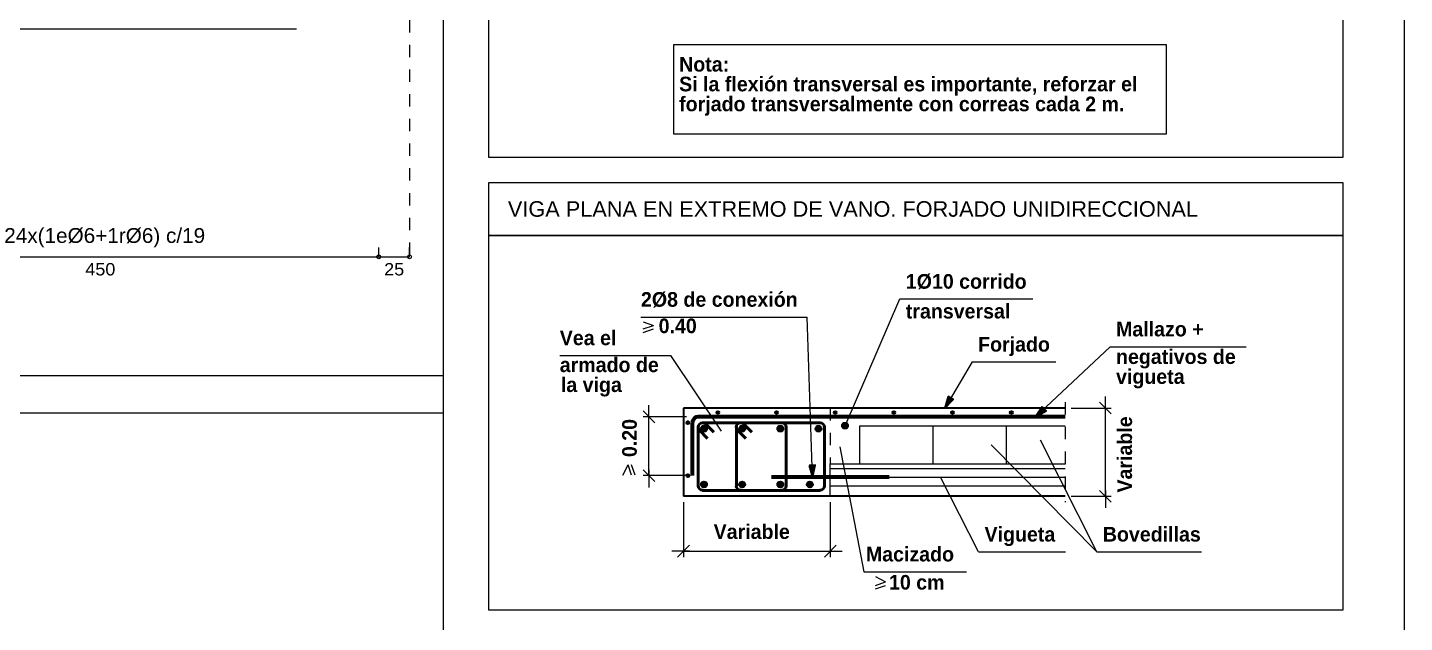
# Model space of a CAD drawing. Extents: x 2455 to 9764, y -806 to 181.
# Drawn here: x 5044.52 to 5055.66, y -400.49 to -395.68 of the extents above; entities that cross this region are included whole.
import ezdxf
from ezdxf.enums import TextEntityAlignment as Align

# ---------------------------------------------------------------- set-up
doc = ezdxf.new("R2010")
doc.units = 0
doc.header["$LTSCALE"] = 0.2
doc.header["$MEASUREMENT"] = 0
doc.linetypes.add('CYPE_RAYAPUNTO', pattern=[0.4125, 0.2025, -0.105, 0, -0.105])
doc.linetypes.add('DASHDOT', pattern=[1, 0.5, -0.25, 0, -0.25])
doc.layers.get('0').update_dxf_attribs({"linetype": 'CONTINUOUS'})
for name, color, linetype, lineweight in [('0-CYPE1', 2, 'CONTINUOUS', 18), ('0-CYPE2', 4, 'CONTINUOUS', 35), ('0-CYPE3', 5, 'CONTINUOUS', 50), ('0-CYPE4', 6, 'CONTINUOUS', 70), ('VIG_CARAS', 5, 'CONTINUOUS', 9)]:
    doc.layers.add(name, color=color, linetype=linetype, lineweight=lineweight)
doc.layers.add('01_cartela', color=6, linetype='CONTINUOUS', plot=False)
for name, color, linetype in [('01_parcela', 7, 'CONTINUOUS'), ('01_primera', 5, 'CONTINUOUS'), ('07-TEXTOS', 7, 'CONTINUOUS'), ('ALZ_COT_COT_LIN_APOYOS', 120, 'CYPE_RAYAPUNTO'), ('ARM_LONGITUDINAL_Ø10', 4, 'CONTINUOUS'), ('CYPECABECERA', 2, 'CONTINUOUS'), ('UNI_CORTANTES', 3, 'CONTINUOUS')]:
    doc.layers.add(name, color=color, linetype=linetype)
doc.styles.add('BERNARDO', font='GOTHICB.TTF')
doc.styles.add('CYPETXT_0.15', font='arial.ttf', dxfattribs={"height": 0.1})
doc.styles.add('Estilo1', font='swissel.ttf')
doc.styles.add('NIEVES2', font='sanss___.ttf')

msp = doc.modelspace()

# ---------------------------------------------------------------- hatches: boundary and pattern name
at = {"layer": '0-CYPE2'}
for points in [[(5051.967, -398.666), (5051.939, -398.76), (5052.008, -398.69)], [(5052.727, -398.748), (5052.674, -398.831), (5052.76, -398.783)], [(5050.843, -399.224), (5050.87, -399.318), (5050.89, -399.222)]]:
    msp.add_hatch(color=256, dxfattribs=at).paths.add_polyline_path(points)
h = msp.add_hatch(color=256, dxfattribs=at)
edge = h.paths.add_edge_path()
edge.add_arc((5050.102, -398.795), 0.0119, 0, 360)
h = msp.add_hatch(color=256, dxfattribs=at)
edge = h.paths.add_edge_path()
edge.add_arc((5050.577, -398.795), 0.0119, 0, 360)
h = msp.add_hatch(color=256, dxfattribs=at)
edge = h.paths.add_edge_path()
edge.add_arc((5051.052, -398.795), 0.0119, 0, 360)
h = msp.add_hatch(color=256, dxfattribs=at)
edge = h.paths.add_edge_path()
edge.add_arc((5051.527, -398.795), 0.0119, 0, 360)
h = msp.add_hatch(color=256, dxfattribs=at)
edge = h.paths.add_edge_path()
edge.add_arc((5052.002, -398.795), 0.0119, 0, 360)
h = msp.add_hatch(color=256, dxfattribs=at)
edge = h.paths.add_edge_path()
edge.add_arc((5052.478, -398.795), 0.0119, 0, 360)
h = msp.add_hatch(color=256, dxfattribs=at)
edge = h.paths.add_edge_path()
edge.add_arc((5049.861, -398.878), 0.0119, 0, 360)
h = msp.add_hatch(color=256, dxfattribs=at)
edge = h.paths.add_edge_path()
edge.add_arc((5049.991, -398.926), 0.0238, 0, 360)
h = msp.add_hatch(color=256, dxfattribs=at)
edge = h.paths.add_edge_path()
edge.add_arc((5050.3, -398.926), 0.0238, 0, 360)
h = msp.add_hatch(color=256, dxfattribs=at)
edge = h.paths.add_edge_path()
edge.add_arc((5050.609, -398.926), 0.0238, 0, 360)
h = msp.add_hatch(color=256, dxfattribs=at)
edge = h.paths.add_edge_path()
edge.add_arc((5050.918, -398.926), 0.0238, 0, 360)
h = msp.add_hatch(color=256, dxfattribs=at)
edge = h.paths.add_edge_path()
edge.add_arc((5051.132, -398.902), 0.0238, 0, 360)
h = msp.add_hatch(color=256, dxfattribs=at)
edge = h.paths.add_edge_path()
edge.add_arc((5049.861, -399.306), 0.0119, 0, 360)
h = msp.add_hatch(color=256, dxfattribs=at)
edge = h.paths.add_edge_path()
edge.add_arc((5049.991, -399.377), 0.0238, 0, 360)
h = msp.add_hatch(color=256, dxfattribs=at)
edge = h.paths.add_edge_path()
edge.add_arc((5050.3, -399.377), 0.0238, 0, 360)
h = msp.add_hatch(color=256, dxfattribs=at)
edge = h.paths.add_edge_path()
edge.add_arc((5050.609, -399.377), 0.0238, 0, 360)
h = msp.add_hatch(color=256, dxfattribs=at)
edge = h.paths.add_edge_path()
edge.add_arc((5050.847, -399.377), 0.0238, 0, 360)

# ---------------------------------------------------------------- linework, layer by layer
at = {"color": 7, "linetype": 'Continuous'}
msp.add_lwpolyline([(5048.25, -396.933), (5055.159, -396.933), (5055.159, -397.364), (5048.25, -397.364)], close=True, dxfattribs=at)
at = {"layer": '0-CYPE1'}
for p, q in [((5051.132, -398.902), (5051.576, -397.876)), ((5051.576, -397.876), (5052.653, -397.876)), ((5049.481, -398.023), (5050.826, -398.023)), ((5050.87, -399.318), (5050.826, -398.023)), ((5053.277, -398.263), (5052.674, -398.831)), ((5053.277, -398.263), (5054.377, -398.263)), ((5048.824, -398.333), (5049.719, -398.333)), ((5049.719, -398.333), (5050.131, -398.946)), ((5052.162, -398.386), (5051.939, -398.76)), ((5052.162, -398.386), (5052.838, -398.386)), ((5049.546, -398.878), (5049.546, -398.736)), ((5053.286, -398.807), (5053.191, -398.712)), ((5053.239, -398.807), (5053.239, -398.665)), ((5049.594, -398.878), (5049.499, -398.783)), ((5049.849, -398.831), (5049.499, -398.831)), ((5049.546, -399.306), (5049.546, -398.831)), ((5052.961, -398.76), (5053.286, -398.76)), ((5053.239, -399.472), (5053.239, -398.76)), ((5051.251, -398.902), (5052.914, -398.902)), ((5051.251, -399.211), (5051.251, -398.902)), ((5051.845, -399.211), (5051.845, -398.902)), ((5052.439, -399.211), (5052.439, -398.902)), ((5051.091, -399.074), (5051.284, -400.084)), ((5052.314, -399.058), (5053.17, -399.923)), ((5053.17, -399.923), (5052.715, -399.018)), ((5049.594, -399.354), (5049.499, -399.259)), ((5049.546, -399.259), (5049.546, -399.401)), ((5051.013, -399.211), (5052.914, -399.211)), ((5051.013, -399.472), (5051.013, -399.211)), ((5051.013, -399.247), (5052.914, -399.247)), ((5049.849, -399.306), (5049.499, -399.306)), ((5051.013, -399.318), (5052.914, -399.318)), ((5051.013, -399.389), (5052.914, -399.389)), ((5052.213, -399.923), (5051.904, -399.318)), ((5049.825, -399.52), (5049.825, -399.965)), ((5051.013, -399.52), (5051.013, -399.965)), ((5052.961, -399.472), (5053.286, -399.472)), ((5053.286, -399.52), (5053.191, -399.425)), ((5053.239, -399.425), (5053.239, -399.567)), ((5049.873, -399.918), (5049.73, -399.918)), ((5049.778, -399.965), (5049.873, -399.87)), ((5049.825, -399.918), (5051.013, -399.918)), ((5050.966, -399.965), (5051.061, -399.87)), ((5050.966, -399.918), (5051.108, -399.918)), ((5052.213, -399.923), (5052.916, -399.923)), ((5053.17, -399.923), (5054.016, -399.923)), ((5051.284, -400.084), (5052.116, -400.084))]:
    msp.add_line(p, q, dxfattribs=at)
at = {"layer": '0-CYPE1', "linetype": 'DASHDOT'}
for p, q in [((5052.914, -398.712), (5052.914, -399.52)), ((5051.013, -398.76), (5051.013, -399.211))]:
    msp.add_line(p, q, dxfattribs=at)
at = {"layer": '0-CYPE1'}
msp.add_lwpolyline([(5049.743, -395.82), (5049.743, -396.539), (5053.732, -396.539), (5053.732, -395.82), (5049.743, -395.82)], close=True, dxfattribs=at)
at = {"layer": '0-CYPE2'}
for p, q in [((5052.914, -398.76), (5049.825, -398.76)), ((5049.825, -398.76), (5049.825, -399.472)), ((5052.914, -399.472), (5049.825, -399.472))]:
    msp.add_line(p, q, dxfattribs=at)
for points in [[(5051.967, -398.666), (5051.939, -398.76), (5052.008, -398.69)], [(5052.727, -398.748), (5052.674, -398.831), (5052.76, -398.783)], [(5050.843, -399.224), (5050.87, -399.318), (5050.89, -399.222)]]:
    msp.add_lwpolyline(points, close=True, dxfattribs=at)
for points in [[(5051.967, -398.666), (5052.008, -398.69)], [(5052.727, -398.748), (5052.76, -398.783)], [(5050.843, -399.224), (5050.89, -399.222)]]:
    msp.add_lwpolyline(points, dxfattribs=at)
for centre, radius in [((5050.102, -398.795), 0.0119), ((5050.577, -398.795), 0.0119), ((5051.052, -398.795), 0.0119), ((5051.527, -398.795), 0.0119), ((5052.002, -398.795), 0.0119), ((5052.478, -398.795), 0.0119), ((5049.861, -398.878), 0.0119), ((5049.991, -398.926), 0.0238), ((5050.3, -398.926), 0.0238), ((5050.609, -398.926), 0.0238), ((5050.918, -398.926), 0.0238), ((5051.132, -398.902), 0.0238), ((5049.861, -399.306), 0.0119), ((5049.991, -399.377), 0.0238), ((5050.3, -399.377), 0.0238), ((5050.609, -399.377), 0.0238), ((5050.847, -399.377), 0.0238)]:
    msp.add_circle(centre, radius, dxfattribs=at)
at = {"layer": '0-CYPE3'}
for p, q in [((5049.944, -399.389), (5049.944, -398.914)), ((5049.954, -398.939), (5050.02, -399.005)), ((5049.98, -398.878), (5050.93, -398.878)), ((5050.005, -398.889), (5050.07, -398.954)), ((5050.253, -399.389), (5050.253, -398.914)), ((5050.263, -398.939), (5050.329, -399.005)), ((5050.314, -398.889), (5050.379, -398.954)), ((5050.657, -398.914), (5050.657, -399.389)), ((5050.966, -398.914), (5050.966, -399.389)), ((5050.93, -399.425), (5049.98, -399.425))]:
    msp.add_line(p, q, dxfattribs=at)
for centre, start, end in [((5049.98, -398.914), 90, 180), ((5049.98, -398.914), 180, 225), ((5049.98, -398.914), 45, 90), ((5050.288, -398.914), 90, 180), ((5050.288, -398.914), 180, 225), ((5050.288, -398.914), 45, 90), ((5050.621, -398.914), 0, 90), ((5050.93, -398.914), 0, 90), ((5049.98, -399.389), 180, 270), ((5050.288, -399.389), 180, 270), ((5050.621, -399.389), 270, 360), ((5050.93, -399.389), 270, 360)]:
    msp.add_arc(centre, 0.0356, start, end, dxfattribs=at)
at = {"layer": '0-CYPE4'}
for p, q in [((5052.914, -398.831), (5049.944, -398.831)), ((5049.896, -398.878), (5049.896, -399.306)), ((5051.488, -399.318), (5050.538, -399.318))]:
    msp.add_line(p, q, dxfattribs=at)
msp.add_arc((5049.944, -398.878), 0.0475, 90, 180, dxfattribs=at)
at = {"layer": '01_cartela', "color": 3}
msp.add_lwpolyline([(5025.021, -387.729), (5025.021, -409.264), (5055.659, -409.264), (5055.659, -387.729)], close=True, dxfattribs=at)
at = {"layer": '01_parcela', "color": 7, "ltscale": 2.5}
for p, q in [((5047.884, -408.764), (5047.884, -388.229)), ((5025.52, -398.496), (5047.884, -398.496))]:
    msp.add_line(p, q, dxfattribs=at)
at = {"layer": '01_primera', "ltscale": 2.5}
msp.add_line((5025.52, -398.799), (5047.884, -398.799), dxfattribs=at)
at = {"layer": '07-TEXTOS', "color": 5}
for p, q in [((5049.5, -398.062), (5049.582, -398.09)), ((5049.5, -398.119), (5049.582, -398.09)), ((5049.5, -398.147), (5049.582, -398.119)), ((5049.335, -399.301), (5049.377, -399.218)), ((5049.405, -399.301), (5049.377, -399.218)), ((5049.434, -399.301), (5049.405, -399.218)), ((5051.378, -400.123), (5051.461, -400.165)), ((5051.378, -400.194), (5051.461, -400.165)), ((5051.378, -400.222), (5051.461, -400.194))]:
    msp.add_line(p, q, dxfattribs=at)
at = {"layer": 'ALZ_COT_COT_LIN_APOYOS'}
msp.add_line((5047.609, -391.019), (5047.609, -397.536), dxfattribs=at)
at = {"layer": 'ARM_LONGITUDINAL_Ø10'}
msp.add_lwpolyline([(5043.444, -395.69), (5046.694, -395.69)], dxfattribs=at)
at = {"layer": 'CYPECABECERA', "color": 7, "linetype": 'Continuous'}
for points in [[(5048.25, -392.787), (5055.159, -392.787), (5055.159, -396.733), (5048.25, -396.733)], [(5048.25, -397.364), (5055.159, -397.364), (5055.159, -400.394), (5048.25, -400.394)]]:
    msp.add_lwpolyline(points, close=True, dxfattribs=at)
at = {"layer": 'UNI_CORTANTES', "color": 2}
msp.add_line((5047.359, -397.536), (5047.359, -397.461), dxfattribs=at)
for points in [[(5042.855, -397.536), (5047.359, -397.536), (5047.359, -397.461)], [(5047.359, -397.536), (5047.609, -397.536), (5047.609, -397.461)]]:
    msp.add_lwpolyline(points, dxfattribs=at)
for centre in [(5047.359, -397.536), (5047.359, -397.536), (5047.609, -397.536)]:
    msp.add_circle(centre, 0.015, dxfattribs=at)

# ---------------------------------------------------------------- texts
at = {"color": 7, "linetype": 'Continuous', "style": 'Estilo1'}
msp.add_text('VIGA PLANA EN EXTREMO DE VANO. FORJADO UNIDIRECCIONAL', height=0.12578, dxfattribs=at).set_placement((5048.404, -397.211))
at = {"layer": '07-TEXTOS', "color": 5, "style": 'BERNARDO'}
for s, height, p in [('Nota:', 0.1185, (5049.79, -396.072)), ('Si la flexión transversal es importante, reforzar el ', 0.11851, (5049.79, -396.232)), ('forjado transversalmente con correas cada 2 m. ', 0.11851, (5049.79, -396.393)), ('1%%c10 corrido', 0.11851, (5051.624, -397.829)), ('2%%c8 de conexión', 0.11851, (5049.481, -397.975)), ('transversal', 0.11851, (5051.624, -398.07)), ('0.40', 0.1185, (5049.624, -398.189)), ('Mallazo + ', 0.1185, (5053.325, -398.215)), ('Vea el ', 0.1185, (5048.824, -398.286)), ('Forjado', 0.1185, (5052.209, -398.338)), ('negativos de', 0.11851, (5053.325, -398.438)), ('armado de', 0.1185, (5048.824, -398.504)), ('la viga ', 0.1185, (5048.833, -398.665)), ('vigueta', 0.1185, (5053.325, -398.599)), ('Variable', 0.1185, (5050.069, -399.854)), ('Vigueta', 0.1185, (5052.261, -399.875)), ('Bovedillas', 0.1185, (5053.218, -399.875)), ('Macizado', 0.1185, (5051.301, -400.036)), (' 10 cm ', 0.1185, (5051.444, -400.264))]:
    msp.add_text(s, height=height, dxfattribs=at).set_placement(p, align=Align.BOTTOM_LEFT)
for s, p in [('0.20', (5049.483, -399.156)), ('Variable', (5053.49, -399.443))]:
    msp.add_text(s, height=0.1185, rotation=90, dxfattribs=at).set_placement(p, align=Align.BOTTOM_LEFT)
at = {"layer": 'UNI_CORTANTES', "color": 2, "style": 'CYPETXT_0.15', "width": 1.042546}
for s, p, p2 in [('450', (5044.985, -397.686), (5045.228, -397.686)), ('25', (5047.403, -397.686), (5047.565, -397.686))]:
    msp.add_text(s, height=0.1, dxfattribs=at).set_placement(p, p2, align=Align.FIT)
at = {"layer": 'VIG_CARAS', "color": 4, "style": 'NIEVES2'}
msp.add_text('24x(1e%%c6+1r%%c6) c/19', height=0.12, dxfattribs=at).set_placement((5044.329, -397.459), align=Align.BOTTOM_LEFT)

doc.saveas('drawing.dxf')
